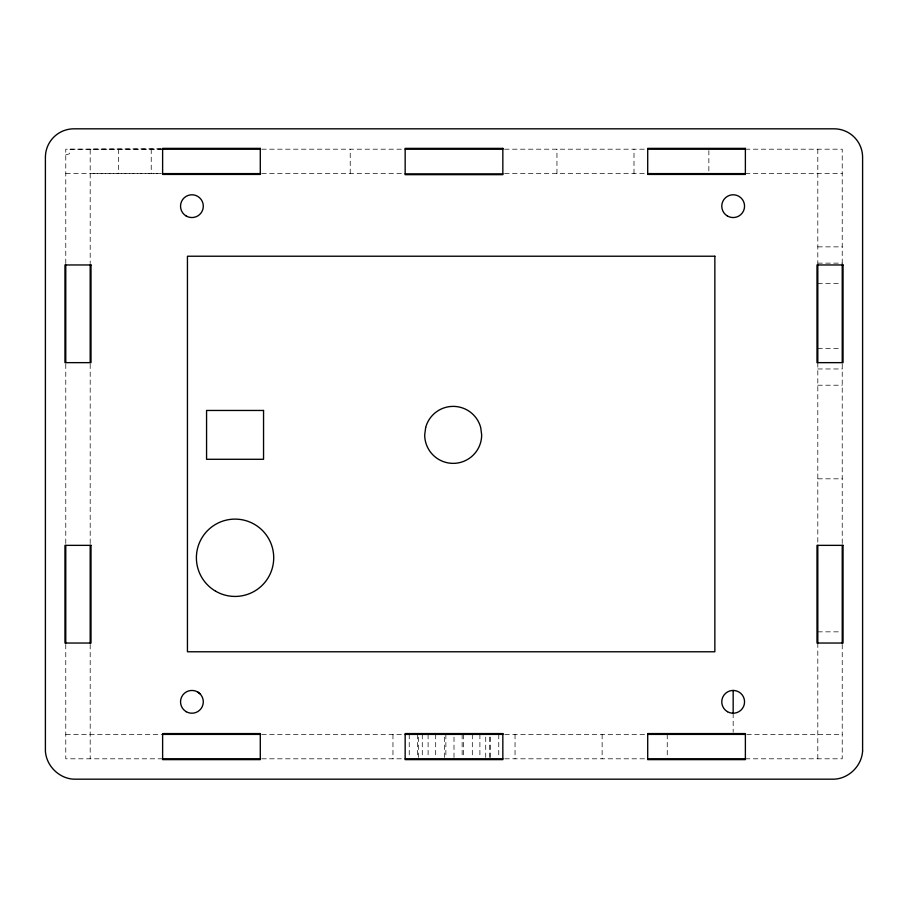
<?xml version="1.0" encoding="UTF-8"?>
<svg xmlns="http://www.w3.org/2000/svg" width="908" height="908" viewBox="0 0 908 908"><rect width="100%" height="100%" fill="white"/><g stroke="black" fill="none" stroke-linecap="round" stroke-linejoin="round"><path stroke-width="0.68" stroke-dasharray="4.54 3.41" d="M350.227 173.61L350.227 149.196M556.956 173.61L556.956 149.196M634 173.61L634 149.196M708.864 170.897L708.864 150.546M65.773 154.882L69.314 153.849L70.12 149.196L161.227 149.196M161.227 148.776L90.187 149.15L90.187 263.57M65.773 173.61L161.227 173.61L90.187 173.564M162.623 149.196L65.773 149.196L65.773 264.966M261.697 149.196L403.243 149.196M504.564 149.196L646.303 149.196M745.377 149.196L842.227 149.196L842.227 264.966M261.697 173.61L402.619 173.61M504.564 173.61L646.303 173.61M745.377 173.61L842.227 173.61M817.813 246.863L842.227 246.863M817.813 263.138L842.227 263.138M817.813 283.489L840.876 283.489M817.813 348.604L840.876 348.604M817.813 368.966L842.227 368.966M817.813 385.208L842.227 385.208M817.813 478.822L842.227 478.822M817.813 631.843L840.876 631.843M65.773 734.39L162.623 734.39M261.697 734.39L403.197 734.39M504.803 734.39L647.71 734.39M746.773 734.39L842.227 734.39M162.623 758.804L65.773 758.804L65.773 643.034M261.697 758.804L403.197 758.804M504.803 758.804L647.71 758.804M745.377 758.804L842.227 758.804L842.227 644.43M842.227 364.051L842.227 543.994M817.813 149.196L817.813 263.57M817.813 362.644L817.813 543.994M817.813 643.034L817.813 758.804M733.165 713.234L733.165 732.223M667.244 734.39L667.244 757.454M602.129 734.39L602.129 758.804M515.04 734.39L515.04 758.804M498.764 734.39L498.764 757.454M490.626 737.103L490.626 757.454M489.378 737.103L489.378 757.454M485.723 737.103L485.723 757.454M479.901 734.39L479.901 757.454M472.308 734.39L472.308 757.454M463.477 734.39L463.477 757.454M462.138 734.39L462.138 757.454M454 737.103L454 757.454M445.862 734.39L445.862 757.454M444.523 737.103L444.523 757.454M435.692 734.39L435.692 757.454M428.099 734.39L428.099 757.454M422.277 734.39L422.277 757.454M418.622 737.103L418.622 757.454M417.374 734.39L417.374 757.454M409.236 734.39L409.236 757.454M392.96 734.39L392.96 758.804M151.227 149.196L151.227 173.61M118.676 149.196L118.676 173.61M90.187 364.051L90.187 545.356M90.187 644.43L90.187 758.804M65.773 364.051L65.773 543.949"/><path stroke-width="1.36" d="M162.623 149.196L260.29 149.196M405.161 149.196L502.839 149.196M647.71 149.196L745.377 149.196M162.623 173.61L260.29 173.61M647.71 173.61L745.377 173.61M405.161 173.859L502.839 173.859M162.623 734.39L260.29 734.39M405.161 734.39L502.839 734.39M647.71 734.39L745.377 734.39M162.623 758.804L260.29 758.804M405.161 758.804L502.839 758.804M647.71 758.804L745.377 758.804M197.615 691.964L199.976 693.78M842.227 264.966L842.227 362.644M842.227 545.356L842.227 643.034M817.813 264.966L817.813 362.644M817.813 545.356L817.813 643.034M733.165 690.443L733.165 713.234M90.187 264.966L90.187 362.644M90.187 545.356L90.187 643.034M65.773 264.966L65.773 362.644M65.773 545.356L65.773 643.034M425.67 427.498L424.694 434.875A28.489 28.489 0 0 0 453.183 463.364A28.489 28.489 0 0 0 481.671 434.875L480.707 427.498A28.489 28.489 0 0 0 425.67 427.498M862.6 750.95C861.817 765.671 849.094 778.394 834.373 779.178L73.627 779.178C58.907 778.394 46.172 765.671 45.4 750.95L45.4 157.311A28.489 28.489 0 0 1 73.888 128.822L834.111 128.822A28.489 28.489 0 0 1 862.6 157.311L862.6 750.95M260.29 148.379L162.623 148.379L162.623 174.427L260.29 174.427L260.29 148.379M502.839 148.379L405.161 148.379L405.161 174.665L502.839 174.665L502.839 148.379M745.377 148.379L647.71 148.379L647.71 174.427L745.377 174.427L745.377 148.379M714.857 256.226L187.445 256.226L187.445 651.774L714.857 651.774L714.857 256.226M91.004 264.966L64.956 264.966L64.956 362.644L91.004 362.644L91.004 264.966M843.044 264.966L816.996 264.966L816.996 362.644L843.044 362.644L843.044 264.966M263.547 410.461L206.57 410.461L206.57 459.289L263.547 459.289L263.547 410.461M91.004 545.356L64.956 545.356L64.956 643.034L91.004 643.034L91.004 545.356M843.044 545.356L816.996 545.356L816.996 643.034L843.044 643.034L843.044 545.356M260.29 733.573L162.623 733.573L162.623 759.621L260.29 759.621L260.29 733.573M502.839 733.573L405.161 733.573L405.161 759.621L502.839 759.621L502.839 733.573M745.377 733.573L647.71 733.573L647.71 759.621L745.377 759.621L745.377 733.573M727.467 711.702A11.395 11.395 0 0 0 744.56 701.839A11.395 11.395 0 0 0 727.467 691.964A11.395 11.395 0 0 0 727.467 711.702M727.467 216.036A11.395 11.395 0 0 0 744.56 206.161A11.395 11.395 0 0 0 727.467 196.298A11.395 11.395 0 0 0 727.467 216.036M186.231 711.702A11.395 11.395 0 0 0 203.313 701.839A11.395 11.395 0 0 0 186.231 691.964A11.395 11.395 0 0 0 186.231 711.702M186.231 216.036A11.395 11.395 0 0 0 203.313 206.161A11.395 11.395 0 0 0 186.231 196.298A11.395 11.395 0 0 0 186.231 216.036M215.729 591.256A38.658 38.658 0 0 0 273.717 557.773A38.658 38.658 0 0 0 215.729 524.291A38.658 38.658 0 0 0 215.729 591.256"/></g></svg>
